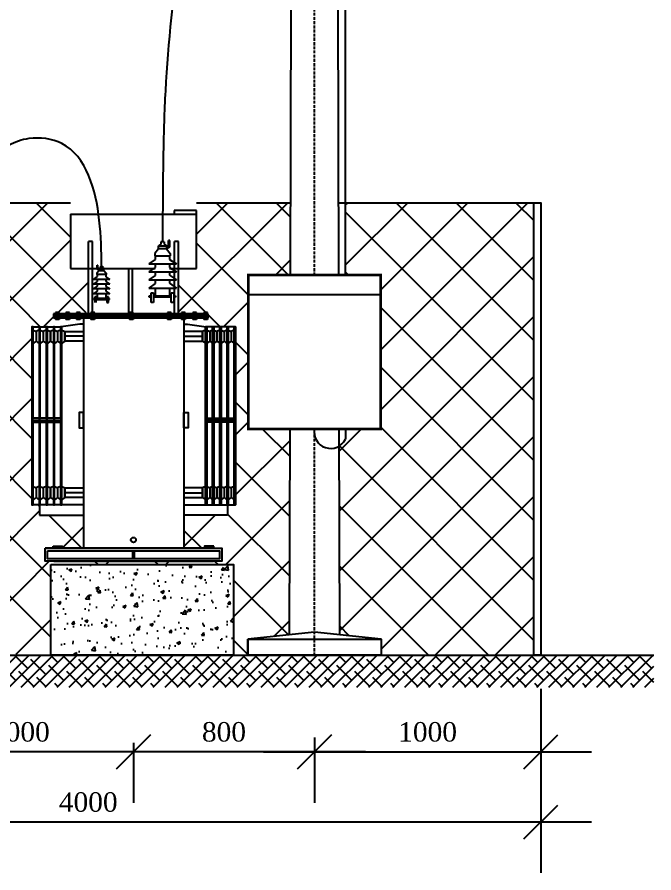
# Model space of a CAD drawing. Header units: inches. Extents: x -246336 to 136055, y -106871 to 69513.
# Drawn here: x -114502 to -111687, y 7234 to 11018 of the extents above; entities that cross this region are included whole.
import ezdxf

# ---------------------------------------------------------------- set-up
doc = ezdxf.new("R2010")
doc.units = ezdxf.units.IN
doc.header["$MEASUREMENT"] = 0
doc.linetypes.add('ACAD_ISO10W100', pattern=[18.5, 12, -3, 0.5, -3])
for name, color, linetype in [('KETCAU', 7, 'Continuous'), ('ve', 43, 'Continuous'), ('XA-TT1', 7, 'Continuous')]:
    doc.layers.add(name, color=color, linetype=linetype)
doc.styles.get("Standard").update_dxf_attribs({"font": 'VNTIME_0.TTF', "height": 86})
doc.linetypes.add('BATTING', pattern='A,0.0001,-0.1,[134,ltypeshp.shx,S=0.1,R=0,X=-0.1,Y=0],-0.2,[134,ltypeshp.shx,S=0.1,R=180,X=0.1,Y=0],-0.1', length=0.4001)
doc.dimstyles.new('TAM', dxfattribs={"dimscale": 75, "dimtxt": 2, "dimasz": 2, "dimexe": 3, "dimexo": 2, "dimgap": 1, "dimtad": 0, "dimtoh": 1, "dimdec": 0, "dimdsep": 46, "dimtxsty": 'Standard', "dimblk1": 'OBLIQUE', "dimblk2": 'OBLIQUE', "dimsah": 1, "dimcen": -1, "dimdle": 3, "dimclrd": 251, "dimclre": 251, "dimadec": 0, "dimazin": 0, "dimtfac": 1, "dimtdec": 0, "dimtmove": 0, "dimatfit": 3, "dimldrblk": 'OBLIQUE', "dimfxl": 1, "dimtvp": 1, "dimtolj": 1, "dimtzin": 0, "dimarcsym": 0})

# ---------------------------------------------------------------- blocks, each defined once
blk = doc.blocks.new('_OBLIQUE')
at = {"color": 0, "linetype": 'ByBlock'}
blk.add_line((-0.5, -0.5), (0.5, 0.5), dxfattribs=at)
blk = doc.blocks.new('*D103')
at = {"color": 251, "lineweight": -2}
for p, q in [((-116187.2, 8047.1), (-116187.2, 7234)), ((-112187.2, 8047.1), (-112187.2, 7234)), ((-111962.2, 7459), (-116412.2, 7459))]:
    blk.add_line(p, q, dxfattribs=at)
at = {"layer": 'Defpoints', "color": 0}
for p in [(-116187.2, 8197.1), (-112187.2, 8197.1), (-116187.2, 7459)]:
    blk.add_point(p, dxfattribs=at)
at = {"color": 251, "lineweight": -2, "xscale": 150, "yscale": 150, "zscale": 150, "rotation": 180}
blk.add_blockref('_OBLIQUE', (-116187.2, 7459), dxfattribs=at)
at = {"color": 251, "lineweight": -2, "xscale": 150, "yscale": 150, "zscale": 150}
blk.add_blockref('_OBLIQUE', (-112187.2, 7459), dxfattribs=at)
at = {"color": 0, "insert": (-114187.2, 7546.8), "char_height": 86, "attachment_point": 5}
blk.add_mtext('\\A1;4000', dxfattribs=at)
blk = doc.blocks.new('*D95')
at = {"color": 251, "lineweight": -2}
for p, q in [((-113187.2, 7833.1), (-113187.2, 7544.2)), ((-112187.2, 7833.1), (-112187.2, 7544.2)), ((-113412.2, 7769.2), (-111962.2, 7769.2))]:
    blk.add_line(p, q, dxfattribs=at)
at = {"layer": 'Defpoints', "color": 0}
for p in [(-113187.2, 7983.1), (-112187.2, 7983.1), (-112187.2, 7769.2)]:
    blk.add_point(p, dxfattribs=at)
at = {"color": 251, "lineweight": -2, "xscale": 150, "yscale": 150, "zscale": 150, "rotation": 180}
blk.add_blockref('_OBLIQUE', (-113187.2, 7769.2), dxfattribs=at)
at = {"color": 251, "lineweight": -2, "xscale": 150, "yscale": 150, "zscale": 150}
blk.add_blockref('_OBLIQUE', (-112187.2, 7769.2), dxfattribs=at)
at = {"color": 0, "insert": (-112687.2, 7857), "char_height": 86, "attachment_point": 5}
blk.add_mtext('\\A1;1000', dxfattribs=at)
blk = doc.blocks.new('*D96')
at = {"color": 251, "lineweight": -2}
for p, q in [((-113987.3, 7809.4), (-113987.3, 7544.2)), ((-113187.2, 7809.4), (-113187.2, 7544.2)), ((-112962.2, 7769.2), (-114212.3, 7769.2))]:
    blk.add_line(p, q, dxfattribs=at)
at = {"layer": 'Defpoints', "color": 0}
for p in [(-113987.3, 7959.4), (-113187.2, 7959.4), (-113987.3, 7769.2)]:
    blk.add_point(p, dxfattribs=at)
at = {"color": 251, "lineweight": -2, "xscale": 150, "yscale": 150, "zscale": 150, "rotation": 180}
blk.add_blockref('_OBLIQUE', (-113987.3, 7769.2), dxfattribs=at)
at = {"color": 251, "lineweight": -2, "xscale": 150, "yscale": 150, "zscale": 150}
blk.add_blockref('_OBLIQUE', (-113187.2, 7769.2), dxfattribs=at)
at = {"color": 0, "insert": (-113587.3, 7857), "char_height": 86, "attachment_point": 5}
blk.add_mtext('\\A1;800', dxfattribs=at)
blk = doc.blocks.new('3')
at = {"layer": 've', "color": 8}
for p, q in [((17367.77, 3045.55), (17366.42, 3043.85)), ((17366.42, 3043.85), (17366.42, 3042.97)), ((17366.51, 3048.65), (17367.09, 3048.65)), ((17366.51, 3046.28), (17366.51, 3048.65)), ((17367.77, 3045.69), (17366.51, 3046.28)), ((17367.09, 3046.8), (17367.09, 3048.65)), ((17367.77, 3046.49), (17367.09, 3046.8)), ((17368.61, 3047.25), (17367.77, 3046.61)), ((17370.68, 3046.61), (17367.77, 3046.61)), ((17367.77, 3046.61), (17367.77, 3045.55)), ((17367.77, 3045.55), (17370.68, 3045.55)), ((17368.61, 3048.06), (17369.84, 3048.06)), ((17368.61, 3048.06), (17368.61, 3047.25)), ((17369.84, 3048.06), (17369.84, 3047.25)), ((17369.84, 3047.25), (17370.68, 3046.61)), ((17370.68, 3045.55), (17370.68, 3046.61)), ((17370.68, 3045.55), (17372.03, 3043.85)), ((17372.03, 3043.85), (17372.03, 3042.97)), ((17366.63, 3041.7), (17364.16, 3040.02)), ((17374.29, 3040.02), (17364.16, 3040.02)), ((17366.63, 3038.76), (17364.16, 3037.14)), ((17372.03, 3042.97), (17366.42, 3042.97)), ((17366.63, 3042.97), (17366.63, 3041.7)), ((17366.63, 3040.02), (17366.63, 3038.76)), ((17371.97, 3042.97), (17371.97, 3041.6)), ((17371.97, 3041.6), (17374.29, 3040.02)), ((17371.97, 3040.02), (17371.97, 3038.66)), ((17371.97, 3038.66), (17374.29, 3037.14)), ((17374.29, 3037.14), (17364.16, 3037.14)), ((17366.63, 3035.87), (17364.16, 3034.19)), ((17374.29, 3034.19), (17364.16, 3034.19)), ((17366.63, 3037.14), (17366.63, 3035.87)), ((17366.63, 3034.19), (17366.63, 3032.91)), ((17371.97, 3037.14), (17371.97, 3035.77)), ((17371.97, 3035.77), (17374.29, 3034.19)), ((17371.97, 3034.19), (17371.97, 3032.81)), ((17366.63, 3032.91), (17364.16, 3031.16)), ((17374.29, 3031.16), (17364.16, 3031.16)), ((17365.16, 3028.38), (17364.5, 3028.38)), ((17364.5, 3028.38), (17364.5, 3027.8)), ((17366.03, 3029.4), (17365.16, 3029.4)), ((17365.16, 3029.4), (17365.16, 3025.83)), ((17366.03, 3025.83), (17366.03, 3029.4)), ((17372.59, 3028.38), (17366.03, 3028.38)), ((17366.63, 3031.16), (17366.63, 3028.38)), ((17371.97, 3032.81), (17374.29, 3031.16)), ((17371.97, 3031.16), (17371.97, 3028.38)), ((17373.47, 3029.4), (17372.59, 3029.4)), ((17372.59, 3029.4), (17372.59, 3025.83)), ((17373.47, 3025.83), (17373.47, 3029.4)), ((17374.12, 3028.38), (17373.47, 3028.38)), ((17374.12, 3027.8), (17374.12, 3028.38)), ((17364.5, 3027.8), (17365.16, 3027.8)), ((17366.03, 3027.8), (17372.59, 3027.8)), ((17372.59, 3025.83), (17373.47, 3025.83)), ((17373.47, 3027.8), (17374.12, 3027.8))]:
    blk.add_line(p, q, dxfattribs=at)
blk = doc.blocks.new('4')
at = {"layer": 've', "color": 8}
for p, q in [((17402.68, 3061.54), (17401.28, 3060.46)), ((17401.28, 3060.46), (17406.13, 3060.46)), ((17401.28, 3058.69), (17401.28, 3060.46)), ((17404.73, 3062.89), (17402.68, 3062.89)), ((17402.68, 3062.89), (17402.68, 3061.54)), ((17404.73, 3062.89), (17404.73, 3061.54)), ((17404.73, 3061.54), (17406.13, 3060.46)), ((17406.13, 3060.26), (17407.26, 3060.79)), ((17406.13, 3060.46), (17406.13, 3058.69)), ((17406.13, 3058.93), (17408.23, 3059.92)), ((17407.26, 3060.79), (17407.26, 3063.86)), ((17408.23, 3063.86), (17407.26, 3063.86)), ((17408.23, 3059.92), (17408.23, 3063.86)), ((17401.28, 3058.69), (17399.02, 3055.86)), ((17399.02, 3055.86), (17399.02, 3054.39)), ((17399.02, 3054.39), (17408.38, 3054.39)), ((17399.13, 3054.39), (17399.13, 3052.12)), ((17406.13, 3058.69), (17401.28, 3058.69)), ((17406.13, 3058.69), (17408.38, 3055.86)), ((17408.03, 3054.39), (17408.03, 3052.28)), ((17408.38, 3055.86), (17408.38, 3054.39)), ((17399.13, 3052.12), (17395.25, 3049.47)), ((17395.25, 3049.47), (17412.15, 3049.47)), ((17399.13, 3049.47), (17399.13, 3047.22)), ((17408.03, 3052.28), (17412.15, 3049.47)), ((17408.03, 3049.47), (17408.03, 3047.38)), ((17399.13, 3047.22), (17395.25, 3044.67)), ((17395.25, 3044.67), (17412.15, 3044.67)), ((17399.13, 3044.67), (17399.13, 3042.4)), ((17408.03, 3047.38), (17412.15, 3044.67)), ((17408.03, 3044.67), (17408.03, 3042.56)), ((17399.13, 3042.4), (17395.25, 3039.75)), ((17395.25, 3039.75), (17412.15, 3039.75)), ((17399.13, 3039.75), (17399.13, 3037.46)), ((17408.03, 3042.56), (17412.15, 3039.75)), ((17408.03, 3039.75), (17408.03, 3037.63)), ((17399.13, 3037.46), (17395.25, 3034.71)), ((17395.25, 3034.71), (17412.15, 3034.71)), ((17399.13, 3034.71), (17399.13, 3030.08)), ((17408.03, 3037.63), (17412.15, 3034.71)), ((17408.03, 3034.71), (17408.03, 3030.08)), ((17395.54, 3029.11), (17395.54, 3030.08)), ((17395.54, 3030.08), (17396.64, 3030.08)), ((17396.64, 3029.11), (17395.54, 3029.11)), ((17396.64, 3031.78), (17398.09, 3031.78)), ((17396.64, 3025.83), (17396.64, 3031.78)), ((17398.09, 3031.78), (17398.09, 3025.83)), ((17398.09, 3030.08), (17409.03, 3030.08)), ((17409.03, 3029.11), (17398.09, 3029.11)), ((17409.03, 3031.78), (17410.49, 3031.78)), ((17409.03, 3025.83), (17409.03, 3031.78)), ((17410.49, 3031.78), (17410.49, 3025.83)), ((17410.49, 3030.08), (17411.58, 3030.08)), ((17411.58, 3029.11), (17410.49, 3029.11)), ((17411.58, 3030.08), (17411.58, 3029.11)), ((17398.09, 3025.83), (17396.64, 3025.83)), ((17410.49, 3025.83), (17409.03, 3025.83))]:
    blk.add_line(p, q, dxfattribs=at)
blk = doc.blocks.new('son')
h = blk.add_hatch()
h.set_pattern_fill('ANSI31', color=8, scale=2.170502, style=0)
h.set_pattern_definition([(135, (10413.80874, -2097.90504), (0.191847049, 0.191847049), [])])
h.paths.add_polyline_path([(829.95, 90.37), (829.41, 90.37), (829.41, 50.04), (829.95, 50.04)])
h = blk.add_hatch()
h.set_pattern_fill('ANSI31', color=8, scale=2.170502, style=0)
h.set_pattern_definition([(135, (10416.98623, -2097.90504), (0.191847049, 0.191847049), [])])
h.paths.add_polyline_path([(833.13, 90.37), (832.58, 90.37), (832.58, 50.04), (833.13, 50.04)])
h = blk.add_hatch()
h.set_pattern_fill('ANSI31', color=8, scale=2.170502, style=0)
h.set_pattern_definition([(135, (10420.1637, -2097.90504), (0.191847049, 0.191847049), [])])
h.paths.add_polyline_path([(836.3, 90.37), (835.76, 90.37), (835.76, 50.04), (836.3, 50.04)])
h = blk.add_hatch()
h.set_pattern_fill('ANSI31', color=8, scale=2.170502, style=0)
h.set_pattern_definition([(135, (10423.3412, -2097.90504), (0.191847049, 0.191847049), [])])
h.paths.add_polyline_path([(839.48, 90.37), (838.94, 90.37), (838.94, 50.04), (839.48, 50.04)])
h = blk.add_hatch()
h.set_pattern_fill('ANSI31', color=8, scale=2.170502, style=0)
h.set_pattern_definition([(135, (10426.51867, -2097.90504), (0.191847049, 0.191847049), [])])
h.paths.add_polyline_path([(842.66, 90.37), (842.12, 90.37), (842.12, 50.04), (842.66, 50.04)])
h = blk.add_hatch()
h.set_pattern_fill('ANSI31', color=8, scale=2.170502, style=0)
h.set_pattern_definition([(45, (-8677.70456, -2097.90504), (-0.191847049, 0.191847049), [])])
h.paths.add_polyline_path([(906.16, 90.37), (906.7, 90.37), (906.7, 50.04), (906.16, 50.04)])
h = blk.add_hatch()
h.set_pattern_fill('ANSI31', color=8, scale=2.170502, style=0)
h.set_pattern_definition([(45, (-8674.52707, -2097.90504), (-0.191847049, 0.191847049), [])])
h.paths.add_polyline_path([(909.33, 90.37), (909.87, 90.37), (909.87, 50.04), (909.33, 50.04)])
h = blk.add_hatch()
h.set_pattern_fill('ANSI31', color=8, scale=2.170502, style=0)
h.set_pattern_definition([(45, (-8671.3496, -2097.90504), (-0.191847049, 0.191847049), [])])
h.paths.add_polyline_path([(912.51, 90.37), (913.05, 90.37), (913.05, 50.04), (912.51, 50.04)])
h = blk.add_hatch()
h.set_pattern_fill('ANSI31', color=8, scale=2.170502, style=0)
h.set_pattern_definition([(45, (-8668.1721, -2097.90504), (-0.191847049, 0.191847049), [])])
h.paths.add_polyline_path([(915.69, 90.37), (916.23, 90.37), (916.23, 50.04), (915.69, 50.04)])
h = blk.add_hatch()
h.set_pattern_fill('ANSI31', color=8, scale=2.170502, style=0)
h.set_pattern_definition([(45, (-8664.99463, -2097.90504), (-0.191847049, 0.191847049), [])])
h.paths.add_polyline_path([(918.87, 90.37), (919.41, 90.37), (919.41, 50.04), (918.87, 50.04)])
h = blk.add_hatch()
h.set_pattern_fill('ANSI31', color=8, scale=2.170502, style=0)
h.set_pattern_definition([(135, (10413.80874, -2093.00504), (0.191847049, 0.191847049), [])])
h.paths.add_polyline_path([(829.95, 53.1), (829.41, 53.1), (829.41, 11.63), (829.95, 11.63)])
h = blk.add_hatch()
h.set_pattern_fill('ANSI31', color=8, scale=2.170502, style=0)
h.set_pattern_definition([(135, (10416.98623, -2093.00504), (0.191847049, 0.191847049), [])])
h.paths.add_polyline_path([(833.13, 53.1), (832.58, 53.1), (832.58, 11.63), (833.13, 11.63)])
h = blk.add_hatch()
h.set_pattern_fill('ANSI31', color=8, scale=2.170502, style=0)
h.set_pattern_definition([(135, (10420.1637, -2093.00504), (0.191847049, 0.191847049), [])])
h.paths.add_polyline_path([(836.3, 53.1), (835.76, 53.1), (835.76, 11.63), (836.3, 11.63)])
h = blk.add_hatch()
h.set_pattern_fill('ANSI31', color=8, scale=2.170502, style=0)
h.set_pattern_definition([(135, (10423.3412, -2093.00504), (0.191847049, 0.191847049), [])])
h.paths.add_polyline_path([(839.48, 53.1), (838.94, 53.1), (838.94, 11.63), (839.48, 11.63)])
h = blk.add_hatch()
h.set_pattern_fill('ANSI31', color=8, scale=2.170502, style=0)
h.set_pattern_definition([(135, (10426.51867, -2093.00504), (0.191847049, 0.191847049), [])])
h.paths.add_polyline_path([(842.66, 53.1), (842.12, 53.1), (842.12, 11.63), (842.66, 11.63)])
h = blk.add_hatch()
h.set_pattern_fill('ANSI31', color=8, scale=2.170502, style=0)
h.set_pattern_definition([(45, (-8677.70456, -2093.00504), (-0.191847049, 0.191847049), [])])
h.paths.add_polyline_path([(906.16, 53.1), (906.7, 53.1), (906.7, 11.63), (906.16, 11.63)])
h = blk.add_hatch()
h.set_pattern_fill('ANSI31', color=8, scale=2.170502, style=0)
h.set_pattern_definition([(45, (-8674.52707, -2093.00504), (-0.191847049, 0.191847049), [])])
h.paths.add_polyline_path([(909.33, 53.1), (909.87, 53.1), (909.87, 11.63), (909.33, 11.63)])
h = blk.add_hatch()
h.set_pattern_fill('ANSI31', color=8, scale=2.170502, style=0)
h.set_pattern_definition([(45, (-8671.3496, -2093.00504), (-0.191847049, 0.191847049), [])])
h.paths.add_polyline_path([(912.51, 53.1), (913.05, 53.1), (913.05, 11.63), (912.51, 11.63)])
h = blk.add_hatch()
h.set_pattern_fill('ANSI31', color=8, scale=2.170502, style=0)
h.set_pattern_definition([(45, (-8668.1721, -2093.00504), (-0.191847049, 0.191847049), [])])
h.paths.add_polyline_path([(915.69, 53.1), (916.23, 53.1), (916.23, 11.63), (915.69, 11.63)])
h = blk.add_hatch()
h.set_pattern_fill('ANSI31', color=8, scale=2.170502, style=0)
h.set_pattern_definition([(45, (-8664.99463, -2093.00504), (-0.191847049, 0.191847049), [])])
h.paths.add_polyline_path([(918.87, 53.1), (919.41, 53.1), (919.41, 11.63), (918.87, 11.63)])
at = {"color": 8}
for p, q in [((852.22, 94.42), (852.22, -7.52)), ((896.59, 94.42), (896.59, -7.52)), ((829.41, 49.12), (842.66, 49.12)), ((919.41, 49.12), (906.16, 49.12)), ((832.86, 11.63), (832.86, 7.09)), ((915.96, 11.63), (915.96, 7.09)), ((838.84, -7.52), (835.23, -7.52))]:
    blk.add_line(p, q, dxfattribs=at)
for points in [[(829.95, 50.04), (829.95, 90.37), (829.41, 90.37), (829.41, 50.04)], [(833.13, 50.04), (833.13, 90.37), (832.58, 90.37), (832.58, 50.04)], [(836.3, 50.04), (836.3, 90.37), (835.76, 90.37), (835.76, 50.04)], [(839.48, 50.04), (839.48, 90.37), (838.94, 90.37), (838.94, 50.04)], [(842.12, 48.2), (842.12, 11.63), (842.66, 11.63), (842.66, 90.37), (842.12, 90.37), (842.12, 50.04)], [(906.7, 48.2), (906.7, 11.63), (906.16, 11.63), (906.16, 90.37), (906.7, 90.37), (906.7, 50.04)], [(909.33, 50.04), (909.33, 90.37), (909.87, 90.37), (909.87, 50.04)], [(912.51, 50.04), (912.51, 90.37), (913.05, 90.37), (913.05, 50.04)], [(915.69, 50.04), (915.69, 90.37), (916.23, 90.37), (916.23, 50.04)], [(918.87, 50.04), (918.87, 90.37), (919.41, 90.37), (919.41, 50.04)], [(829.41, 48.2), (829.41, 11.63), (829.95, 11.63), (829.95, 48.2)], [(832.58, 48.2), (832.58, 11.63), (833.13, 11.63), (833.13, 48.2)], [(835.76, 48.2), (835.76, 11.63), (836.3, 11.63), (836.3, 48.2)], [(838.94, 48.2), (838.94, 11.63), (839.48, 11.63), (839.48, 48.2)], [(909.87, 48.2), (909.87, 11.63), (909.33, 11.63), (909.33, 48.2)], [(913.05, 48.2), (913.05, 11.63), (912.51, 11.63), (912.51, 48.2)], [(916.23, 48.2), (916.23, 11.63), (915.69, 11.63), (915.69, 48.2)], [(919.41, 48.2), (919.41, 11.63), (918.87, 11.63), (918.87, 48.2)]]:
    blk.add_lwpolyline(points, dxfattribs=at)
for points in [[(842.66, 50.04), (829.41, 50.04), (829.41, 48.2), (842.66, 48.2)], [(852.22, 52.49), (850.3, 52.49), (850.3, 45.74), (852.22, 45.74)], [(896.59, 52.49), (898.51, 52.49), (898.51, 45.74), (896.59, 45.74)], [(906.16, 50.04), (919.41, 50.04), (919.41, 48.2), (906.16, 48.2)], [(835.23, -7.52), (913.43, -7.52), (913.43, -13.22), (835.23, -13.22)], [(838.84, -6.56), (842.88, -6.56), (842.88, -7.52), (838.84, -7.52)], [(909.81, -6.56), (905.77, -6.56), (905.77, -7.52), (909.81, -7.52)], [(836.31, -8.61), (912.34, -8.61), (912.34, -12.13), (836.31, -12.13)], [(873.98, -8.61), (874.71, -8.61), (874.71, -12.13), (873.98, -12.13)]]:
    blk.add_lwpolyline(points, close=True, dxfattribs=at)
at = {"layer": 've', "color": 8}
for p, q in [((846.5, 140.22), (902.16, 140.22)), ((846.5, 140.22), (846.5, 116.13)), ((902.16, 141.77), (892.34, 141.77)), ((892.34, 141.77), (892.34, 140.22)), ((902.16, 140.22), (902.16, 141.77)), ((902.16, 116.13), (902.16, 140.22)), ((856.17, 128.17), (854.39, 128.17)), ((854.39, 95.3), (854.39, 128.17)), ((856.17, 95.3), (856.17, 128.17)), ((894.27, 128.17), (892.49, 128.17)), ((892.49, 95.3), (892.49, 128.17)), ((894.27, 95.3), (894.27, 128.17)), ((846.5, 116.13), (883.88, 116.13)), ((872.13, 116.13), (872.13, 96.19)), ((873.89, 96.19), (873.89, 116.13)), ((890.31, 116.13), (902.16, 116.13)), ((907.41, 96.19), (839.01, 96.19)), ((839.01, 96.19), (839.01, 95.3)), ((839.01, 95.3), (907.41, 95.3)), ((907.41, 95.3), (839.01, 95.3)), ((839.01, 95.3), (839.01, 94.42)), ((839.93, 96.78), (839.93, 96.19)), ((841.56, 96.78), (839.93, 96.78)), ((841.56, 96.19), (841.56, 96.78)), ((844.42, 96.78), (844.42, 96.19)), ((846.05, 96.78), (844.42, 96.78)), ((846.05, 96.19), (846.05, 96.78)), ((849.18, 96.78), (849.18, 96.19)), ((850.81, 96.78), (849.18, 96.78)), ((850.81, 96.19), (850.81, 96.78)), ((855.43, 96.78), (855.43, 96.19)), ((857.06, 96.78), (855.43, 96.78)), ((856.19, 96.78), (857.25, 96.78)), ((857.06, 96.19), (857.06, 96.78)), ((872.58, 96.78), (872.58, 96.19)), ((874.21, 96.78), (872.58, 96.78)), ((874.21, 96.19), (874.21, 96.78)), ((889.3, 96.78), (889.3, 96.19)), ((890.93, 96.78), (889.3, 96.78)), ((890.93, 96.19), (890.93, 96.78)), ((897.16, 96.78), (895.53, 96.78)), ((895.53, 96.78), (895.53, 96.19)), ((897.16, 96.19), (897.16, 96.78)), ((900.54, 96.78), (900.54, 96.19)), ((902.17, 96.78), (900.54, 96.78)), ((902.17, 96.19), (902.17, 96.78)), ((907.1, 96.78), (905.47, 96.78)), ((905.47, 96.78), (905.47, 96.19)), ((907.1, 96.19), (907.1, 96.78)), ((907.41, 95.3), (907.41, 96.19)), ((907.41, 94.42), (907.41, 95.3)), ((839.01, 94.42), (907.41, 94.42)), ((839.93, 94.42), (839.93, 93.6)), ((841.56, 93.6), (839.93, 93.6)), ((841.56, 94.42), (841.56, 93.6)), ((850.55, 91.58), (842.39, 90.37)), ((844.42, 94.42), (844.42, 93.6)), ((846.05, 93.6), (844.42, 93.6)), ((846.05, 94.42), (846.05, 93.6)), ((849.18, 94.42), (849.18, 93.6)), ((850.81, 93.6), (849.18, 93.6)), ((852.22, 91.58), (850.55, 91.58)), ((852.22, 91.58), (850.55, 91.58)), ((850.81, 94.42), (850.81, 93.6)), ((855.43, 94.42), (855.43, 93.6)), ((857.06, 93.6), (855.43, 93.6)), ((857.06, 94.42), (857.06, 93.6)), ((872.58, 94.42), (872.58, 93.6)), ((874.21, 93.6), (872.58, 93.6)), ((874.21, 94.42), (874.21, 93.6)), ((889.3, 94.42), (889.3, 93.6)), ((890.93, 93.6), (889.3, 93.6)), ((890.93, 94.42), (890.93, 93.6)), ((895.53, 94.42), (895.53, 93.6)), ((897.16, 93.6), (895.53, 93.6)), ((896.59, 91.58), (898.26, 91.58)), ((896.59, 91.58), (898.26, 91.58)), ((897.16, 94.42), (897.16, 93.6)), ((898.26, 91.58), (906.43, 90.37)), ((900.54, 94.42), (900.54, 93.6)), ((902.17, 93.6), (900.54, 93.6)), ((902.17, 94.42), (902.17, 93.6)), ((905.47, 94.42), (905.47, 93.6)), ((907.1, 93.6), (905.47, 93.6)), ((907.1, 94.42), (907.1, 93.6)), ((829.41, 90.37), (836.3, 90.37)), ((829.68, 89.12), (831.27, 88.28)), ((832.86, 89.12), (831.27, 88.28)), ((831.27, 88.28), (831.27, 84.11)), ((831.27, 88.28), (831.27, 84.11)), ((832.86, 89.12), (834.44, 88.28)), ((836.03, 89.12), (834.44, 88.28)), ((834.44, 88.28), (834.44, 84.11)), ((834.44, 88.28), (834.44, 84.11)), ((835.76, 90.37), (842.66, 90.37)), ((836.03, 89.12), (837.62, 88.28)), ((836.03, 89.12), (837.62, 88.28)), ((839.21, 89.12), (837.62, 88.28)), ((837.62, 88.28), (837.62, 84.11)), ((837.62, 88.28), (837.62, 84.11)), ((837.62, 84), (837.62, 88.28)), ((837.62, 88.28), (837.62, 84.11)), ((839.21, 89.12), (840.8, 88.28)), ((842.39, 89.12), (840.8, 88.28)), ((840.8, 88.28), (840.8, 84.11)), ((840.8, 88.28), (840.8, 84.11)), ((842.39, 89.12), (843.98, 88.28)), ((843.98, 84), (843.98, 88.28)), ((843.98, 88.28), (843.98, 84.11)), ((843.98, 88.28), (852.22, 88.28)), ((852.22, 88.28), (852.22, 84)), ((852.22, 88.28), (852.22, 84)), ((896.59, 88.28), (896.59, 84)), ((896.59, 88.28), (896.59, 84)), ((904.84, 88.28), (896.59, 88.28)), ((906.43, 89.12), (904.84, 88.28)), ((904.84, 84), (904.84, 88.28)), ((904.84, 88.28), (904.84, 84.11)), ((913.05, 90.37), (906.16, 90.37)), ((906.43, 89.12), (908.02, 88.28)), ((909.6, 89.12), (908.02, 88.28)), ((908.02, 88.28), (908.02, 84.11)), ((908.02, 88.28), (908.02, 84.11)), ((909.6, 89.12), (911.19, 88.28)), ((912.78, 89.12), (911.19, 88.28)), ((912.78, 89.12), (911.19, 88.28)), ((911.19, 88.28), (911.19, 84.11)), ((911.19, 88.28), (911.19, 84.11)), ((911.19, 84), (911.19, 88.28)), ((911.19, 88.28), (911.19, 84.11)), ((919.41, 90.37), (912.51, 90.37)), ((912.78, 89.12), (914.37, 88.28)), ((915.96, 89.12), (914.37, 88.28)), ((914.37, 88.28), (914.37, 84.11)), ((914.37, 88.28), (914.37, 84.11)), ((915.96, 89.12), (917.55, 88.28)), ((919.14, 89.12), (917.55, 88.28)), ((917.55, 88.28), (917.55, 84.11)), ((917.55, 88.28), (917.55, 84.11)), ((831.27, 84.11), (829.68, 82.86)), ((831.27, 84.11), (832.86, 82.86)), ((834.44, 84.11), (832.86, 82.86)), ((834.44, 84.11), (836.03, 82.86)), ((837.62, 84.11), (836.03, 82.86)), ((837.62, 84.11), (836.03, 82.86)), ((837.62, 84.11), (839.21, 82.86)), ((840.8, 84.11), (839.21, 82.86)), ((840.8, 84.11), (842.39, 82.86)), ((843.98, 84.11), (842.39, 82.86)), ((852.22, 86.2), (843.98, 86.2)), ((852.22, 84), (843.98, 84)), ((896.59, 86.2), (904.84, 86.2)), ((896.59, 84), (904.84, 84)), ((904.84, 84.11), (906.43, 82.86)), ((908.02, 84.11), (906.43, 82.86)), ((908.02, 84.11), (909.6, 82.86)), ((911.19, 84.11), (909.6, 82.86)), ((911.19, 84.11), (912.78, 82.86)), ((911.19, 84.11), (912.78, 82.86)), ((914.37, 84.11), (912.78, 82.86)), ((914.37, 84.11), (915.96, 82.86)), ((917.55, 84.11), (915.96, 82.86)), ((917.55, 84.11), (919.14, 82.86)), ((829.68, 19.97), (831.27, 19.14)), ((832.86, 19.97), (831.27, 19.14)), ((831.27, 19.14), (831.27, 14.96)), ((831.27, 19.14), (831.27, 14.96)), ((832.86, 19.97), (834.44, 19.14)), ((836.03, 19.97), (834.44, 19.14)), ((834.44, 19.14), (834.44, 14.96)), ((834.44, 19.14), (834.44, 14.96)), ((836.03, 19.97), (837.62, 19.14)), ((836.03, 19.97), (837.62, 19.14)), ((839.21, 19.97), (837.62, 19.14)), ((837.62, 19.14), (837.62, 14.96)), ((837.62, 19.14), (837.62, 14.96)), ((837.62, 19.14), (837.62, 14.96)), ((837.62, 14.85), (837.62, 19.14)), ((839.21, 19.97), (840.8, 19.14)), ((842.39, 19.97), (840.8, 19.14)), ((840.8, 19.14), (840.8, 14.96)), ((840.8, 19.14), (840.8, 14.96)), ((842.39, 19.97), (843.98, 19.14)), ((843.98, 19.14), (843.98, 14.96)), ((843.98, 14.85), (843.98, 19.14)), ((843.98, 19.14), (852.22, 19.14)), ((852.22, 19.14), (852.22, 14.85)), ((896.59, 19.14), (896.59, 14.85)), ((904.84, 19.14), (896.59, 19.14)), ((906.43, 19.97), (904.84, 19.14)), ((904.84, 19.14), (904.84, 14.96)), ((904.84, 14.85), (904.84, 19.14)), ((906.43, 19.97), (908.02, 19.14)), ((909.6, 19.97), (908.02, 19.14)), ((908.02, 19.14), (908.02, 14.96)), ((908.02, 19.14), (908.02, 14.96)), ((909.6, 19.97), (911.19, 19.14)), ((912.78, 19.97), (911.19, 19.14)), ((912.78, 19.97), (911.19, 19.14)), ((911.19, 19.14), (911.19, 14.96)), ((911.19, 19.14), (911.19, 14.96)), ((911.19, 19.14), (911.19, 14.96)), ((911.19, 14.85), (911.19, 19.14)), ((912.78, 19.97), (914.37, 19.14)), ((915.96, 19.97), (914.37, 19.14)), ((914.37, 19.14), (914.37, 14.96)), ((914.37, 19.14), (914.37, 14.96)), ((915.96, 19.97), (917.55, 19.14)), ((919.14, 19.97), (917.55, 19.14)), ((917.55, 19.14), (917.55, 14.96)), ((917.55, 19.14), (917.55, 14.96)), ((852.22, 17.05), (843.98, 17.05)), ((896.59, 17.05), (904.84, 17.05)), ((852.22, 11.63), (829.41, 11.63)), ((831.27, 14.96), (829.68, 13.71)), ((831.27, 14.96), (832.86, 13.71)), ((834.44, 14.96), (832.86, 13.71)), ((834.44, 14.96), (836.03, 13.71)), ((837.62, 14.96), (836.03, 13.71)), ((837.62, 14.96), (836.03, 13.71)), ((837.62, 14.96), (839.21, 13.71)), ((840.8, 14.96), (839.21, 13.71)), ((840.8, 14.96), (842.39, 13.71)), ((843.98, 14.96), (842.39, 13.71)), ((852.22, 14.85), (843.98, 14.85)), ((896.59, 14.85), (904.84, 14.85)), ((896.59, 11.63), (919.41, 11.63)), ((904.84, 14.96), (906.43, 13.71)), ((908.02, 14.96), (906.43, 13.71)), ((908.02, 14.96), (909.6, 13.71)), ((911.19, 14.96), (909.6, 13.71)), ((911.19, 14.96), (912.78, 13.71)), ((911.19, 14.96), (912.78, 13.71)), ((914.37, 14.96), (912.78, 13.71)), ((914.37, 14.96), (915.96, 13.71)), ((917.55, 14.96), (915.96, 13.71)), ((917.55, 14.96), (919.14, 13.71)), ((832.86, 7.09), (852.22, 7.09)), ((915.96, 7.09), (896.59, 7.09)), ((909.76, -7.52), (839.06, -7.52)), ((839.06, -13.22), (909.76, -13.22))]:
    blk.add_line(p, q, dxfattribs=at)
blk.add_circle((874.33, -3.82), 1.11, dxfattribs=at)
at = {"layer": 've', "color": 8, "xscale": 0.7235005295080149, "yscale": 0.7235005295080149, "zscale": 0.7235005295080149}
for name, p in [('4', (-11704.4, -2088.11)), ('3', (-11706.45, -2088.11))]:
    blk.add_blockref(name, p, dxfattribs=at)
blk = doc.blocks.new('*D97')
at = {"color": 251, "lineweight": -2}
for p, q in [((-114987.1, 7809.4), (-114987.1, 7544.2)), ((-113987.3, 7809.4), (-113987.3, 7544.2)), ((-113762.3, 7769.2), (-115212.1, 7769.2))]:
    blk.add_line(p, q, dxfattribs=at)
at = {"layer": 'Defpoints', "color": 0}
for p in [(-114987.1, 7959.4), (-113987.3, 7959.4), (-114987.1, 7769.2)]:
    blk.add_point(p, dxfattribs=at)
at = {"color": 251, "lineweight": -2, "xscale": 150, "yscale": 150, "zscale": 150, "rotation": 180}
blk.add_blockref('_OBLIQUE', (-114987.1, 7769.2), dxfattribs=at)
at = {"color": 251, "lineweight": -2, "xscale": 150, "yscale": 150, "zscale": 150}
blk.add_blockref('_OBLIQUE', (-113987.3, 7769.2), dxfattribs=at)
at = {"color": 0, "insert": (-114487.2, 7857), "char_height": 86, "attachment_point": 5}
blk.add_mtext('\\A1;1000', dxfattribs=at)

msp = doc.modelspace()

# ---------------------------------------------------------------- hatches: boundary and pattern name
h = msp.add_hatch()
h.set_pattern_fill('ANSI37', color=8, scale=1500, style=0)
h.set_pattern_definition([(45, (-586783.53, 408051.08), (-132.58252, 132.58252), []), (135, (-586783.53, 408051.08), (-132.58252, -132.58252), [])])
edge = h.paths.add_edge_path()
edge.add_line((-115232.672, 9110.888), (-115232.672, 9392.686))
edge.add_line((-115232.672, 9392.686), (-115259.651, 9392.686))
edge.add_arc((-115259.651, 9412.374), 19.687, 90, 270, ccw=False)
edge.add_line((-115259.651, 9432.061), (-115232.672, 9432.061))
edge.add_line((-115232.672, 9432.061), (-115232.672, 9557.425))
edge.add_line((-115232.672, 9557.425), (-115236.363, 9557.425))
edge.add_line((-115236.363, 9557.425), (-115236.363, 9564.808))
edge.add_line((-115236.363, 9564.808), (-115243.746, 9572.191))
edge.add_line((-115243.746, 9572.191), (-115259.08, 9572.191))
edge.add_line((-115259.08, 9572.191), (-115266.171, 9555.803))
edge.add_arc((-115252.62, 9549.939), 14.766, 156.600715, 180)
edge.add_line((-115267.385, 9549.939), (-115267.385, 9463.357))
edge.add_arc((-115265.909, 9463.357), 1.477, 180, 243.45038)
edge.add_line((-115266.569, 9462.036), (-115257.091, 9457.3))
edge.add_line((-115257.091, 9457.3), (-115257.091, 9455.096))
edge.add_line((-115257.091, 9455.096), (-115262.973, 9455.096))
edge.add_line((-115262.973, 9455.096), (-115265.894, 9455.096))
edge.add_arc((-115265.894, 9462.479), 7.383, 180, 270, ccw=False)
edge.add_line((-115273.277, 9462.479), (-115273.277, 9586.956))
edge.add_line((-115273.277, 9586.956), (-115273.277, 9601.722))
edge.add_line((-115273.277, 9601.722), (-115243.746, 9601.722))
edge.add_line((-115243.746, 9601.722), (-115236.363, 9609.105))
edge.add_line((-115236.363, 9609.105), (-115236.363, 9616.487))
edge.add_line((-115236.363, 9616.487), (-115232.672, 9978.153))
edge.add_line((-115232.672, 9978.153), (-115232.672, 10040.404))
edge.add_arc((-115228.734, 10040.404), 3.937, 90, 180, ccw=False)
edge.add_line((-115228.734, 10044.342), (-115217.906, 10044.342))
edge.add_line((-115217.906, 10044.342), (-115217.906, 10040.404))
edge.add_line((-115217.906, 10040.404), (-115217.906, 10033.539))
edge.add_line((-115217.906, 10033.539), (-115208.891, 10033.188))
edge.add_line((-115208.891, 10033.188), (-115208.891, 10056.687))
edge.add_line((-115208.891, 10056.687), (-115264.016, 10056.687))
edge.add_line((-115264.016, 10056.687), (-115267.954, 10056.687))
edge.add_line((-115267.954, 10056.687), (-115267.954, 10105.569))
edge.add_line((-115267.954, 10105.569), (-115159.838, 10155.124))
edge.add_line((-115159.838, 10155.124), (-115012.017, 10155.124))
edge.add_line((-115012.017, 10155.124), (-114769.088, 10106.538))
edge.add_arc((-114769.861, 10102.677), 3.937, 0, 78.690068, ccw=False)
edge.add_line((-114765.923, 10102.677), (-114765.923, 10056.687))
edge.add_line((-114765.923, 10056.687), (-114769.861, 10056.687))
edge.add_line((-114769.861, 10056.687), (-114815.142, 10056.687))
edge.add_line((-114815.142, 10056.687), (-114815.142, 9970.253))
edge.add_line((-114815.142, 9970.253), (-114811.204, 9970.253))
edge.add_line((-114811.204, 9970.253), (-114811.204, 9950.566))
edge.add_line((-114811.204, 9950.566), (-114765.923, 9950.566))
edge.add_arc((-114765.923, 9946.628), 3.937, 0.207239, 90, ccw=False)
edge.add_line((-114761.986, 9946.643), (-114756.177, 9951.465))
edge.add_ellipse((-114754.071, 9951.164), major_axis=(2.129, 0.008), ratio=0.97087379, start_angle=17.229777, end_angle=171.414544, ccw=False)
edge.add_line((-114752.899, 9954.441), (-114747.497, 9937.752))
edge.add_ellipse((-114735.345, 9942.25), major_axis=(13.004, 0.047), ratio=0.97087379, start_angle=200.656188, end_angle=321.207329)
edge.add_line((-114725.181, 9934.377), (-114725.254, 9954.615))
edge.add_ellipse((-114723.137, 9951.276), major_axis=(2.129, 0.008), ratio=0.97087379, start_angle=17.229776, end_angle=171.414544, ccw=False)
edge.add_line((-114721.105, 9951.896), (-114716.563, 9937.864))
edge.add_ellipse((-114704.411, 9942.362), major_axis=(13.004, 0.047), ratio=0.97087379, start_angle=200.656188, end_angle=321.207329)
edge.add_ellipse((-114689.81, 9931.271), major_axis=(5.539, 0.02), ratio=0.97087379, start_angle=117.763129, end_angle=143.035965, ccw=False)
edge.add_spline(control_points=[(-114692.407, 9936.02), (-114692.618, 9954.862), (-114694.001, 10041.499), (-114697.632, 10131.504), (-114690.866, 10197.08)], knot_values=[113.47431421, 113.47431421, 113.47431421, 113.47431421, 118.84180603, 137.96263203, 137.96263203, 137.96263203, 137.96263203], degree=3, periodic=0)
edge.add_line((-114690.866, 10197.08), (-116157.181, 10197.08))
edge.add_line((-116157.181, 10197.08), (-116157.181, 8197.08))
edge.add_line((-116157.181, 8197.08), (-115254.15, 8197.08))
edge.add_line((-115254.15, 8197.08), (-115254.15, 8201.605))
edge.add_line((-115254.15, 8201.605), (-115208.891, 8201.605))
edge.add_line((-115208.891, 8201.605), (-115208.891, 9011.734))
edge.add_line((-115208.891, 9011.734), (-115208.891, 9027.992))
edge.add_line((-115208.891, 9027.992), (-115217.906, 9027.64))
edge.add_line((-115217.906, 9027.64), (-115217.906, 9020.593))
edge.add_line((-115217.906, 9020.593), (-115217.906, 9016.656))
edge.add_line((-115217.906, 9016.656), (-115228.734, 9016.656))
edge.add_arc((-115228.734, 9020.593), 3.937, 180, 270, ccw=False)
edge.add_line((-115232.672, 9020.593), (-115232.672, 9110.888))
edge = h.paths.add_edge_path()
edge.add_line((-114436.536, 9226.463), (-114436.536, 9244.871))
edge.add_line((-114436.536, 9244.871), (-114436.536, 9648.206))
edge.add_line((-114436.536, 9648.206), (-114367.575, 9648.206))
edge.add_line((-114367.575, 9648.206), (-114306.731, 9648.206))
edge.add_line((-114306.731, 9648.206), (-114225.115, 9660.239))
edge.add_line((-114225.115, 9660.239), (-114208.392, 9660.239))
edge.add_line((-114208.392, 9660.239), (-114208.392, 9688.667))
edge.add_line((-114208.392, 9688.667), (-114222.543, 9688.667))
edge.add_line((-114222.543, 9688.667), (-114222.543, 9680.468))
edge.add_line((-114222.543, 9680.468), (-114238.852, 9680.468))
edge.add_line((-114238.852, 9680.468), (-114238.852, 9688.667))
edge.add_line((-114238.852, 9688.667), (-114270.084, 9688.667))
edge.add_line((-114270.084, 9688.667), (-114270.084, 9680.468))
edge.add_line((-114270.084, 9680.468), (-114286.394, 9680.468))
edge.add_line((-114286.394, 9680.468), (-114286.394, 9688.667))
edge.add_line((-114286.394, 9688.667), (-114315.033, 9688.667))
edge.add_line((-114315.033, 9688.667), (-114315.033, 9680.468))
edge.add_line((-114315.033, 9680.468), (-114331.343, 9680.468))
edge.add_line((-114331.343, 9680.468), (-114331.343, 9688.667))
edge.add_line((-114331.343, 9688.667), (-114340.511, 9688.667))
edge.add_line((-114340.511, 9688.667), (-114340.511, 9697.51))
edge.add_line((-114340.511, 9697.51), (-114340.511, 9706.353))
edge.add_line((-114340.511, 9706.353), (-114331.343, 9706.353))
edge.add_line((-114331.343, 9706.353), (-114331.343, 9712.326))
edge.add_line((-114331.343, 9712.326), (-114315.033, 9712.326))
edge.add_line((-114315.033, 9712.326), (-114286.394, 9712.066))
edge.add_line((-114286.394, 9712.066), (-114286.394, 9712.326))
edge.add_line((-114286.394, 9712.326), (-114270.084, 9712.326))
edge.add_line((-114270.084, 9712.326), (-114238.852, 9712.022))
edge.add_line((-114238.852, 9712.022), (-114238.852, 9712.326))
edge.add_line((-114238.852, 9712.326), (-114222.543, 9712.326))
edge.add_line((-114222.543, 9712.326), (-114186.755, 9711.949))
edge.add_line((-114186.755, 9711.949), (-114186.755, 9905.746))
edge.add_line((-114186.755, 9905.746), (-114265.65, 9905.746))
edge.add_line((-114265.65, 9905.746), (-114265.65, 10146.726))
edge.add_line((-114265.65, 10146.726), (-114265.65, 10197.08))
edge.add_line((-114265.65, 10197.08), (-114690.866, 10197.08))
edge.add_spline(control_points=[(-114690.866, 10197.08), (-114697.632, 10131.504), (-114694.001, 10041.499), (-114692.618, 9954.862), (-114692.407, 9936.02)], knot_values=[113.47431421, 113.47431421, 113.47431421, 113.47431421, 132.59514021, 137.96263203, 137.96263203, 137.96263203, 137.96263203], degree=3, periodic=0)
edge.add_ellipse((-114689.81, 9931.271), major_axis=(5.539, 0.02), ratio=0.97087379, start_angle=10.668908, end_angle=117.763129, ccw=False)
edge.add_line((-114684.37, 9932.286), (-114684.284, 9908.589))
edge.add_line((-114684.284, 9908.589), (-114684.185, 9881.109))
edge.add_ellipse((-114689.646, 9885.867), major_axis=(5.539, 0.02), ratio=0.97087379, start_angle=244.186531, end_angle=349.331092, ccw=False)
edge.add_spline(control_points=[(-114692.04, 9881.018), (-114691.577, 9685.894), (-114700.459, 9487.528), (-114697.828, 9276.683), (-114696.826, 9245.294), (-114696.43, 9234.03)], knot_values=[143.22440031, 143.22440031, 143.22440031, 143.22440031, 199.63020343, 205.23025005, 208.2118124, 208.2118124, 208.2118124, 208.2118124], degree=3, periodic=0)
edge.add_ellipse((-114689.81, 9232.905), major_axis=(5.539, 0.02), ratio=0.97087379, start_angle=10.668908, end_angle=143.035965, ccw=False)
edge.add_line((-114684.37, 9233.92), (-114684.284, 9210.223))
edge.add_line((-114684.284, 9210.223), (-114684.199, 9186.526))
edge.add_ellipse((-114689.646, 9187.502), major_axis=(5.539, 0.02), ratio=0.97087379, start_angle=216.964035, end_angle=349.331092, ccw=False)
edge.add_spline(control_points=[(-114694.569, 9184.827), (-114687.648, 9006.182), (-114679.723, 8771.026), (-114769.883, 8702.482)], knot_values=[212.38435777, 212.38435777, 212.38435777, 212.38435777, 256.29558908, 256.29558908, 256.29558908, 256.29558908], degree=3, periodic=0)
edge.add_line((-114769.883, 8702.482), (-114769.883, 8201.605))
edge.add_line((-114769.883, 8201.605), (-114724.625, 8201.605))
edge.add_line((-114724.625, 8201.605), (-114352.749, 8201.051))
edge.add_line((-114352.749, 8201.051), (-114352.749, 8597.013))
edge.add_line((-114352.749, 8597.013), (-113544.7, 8597.032))
edge.add_line((-113544.7, 8597.032), (-113544.7, 8197.08))
edge.add_line((-113544.7, 8197.08), (-113481.738, 8197.08))
edge.add_line((-113481.738, 8197.08), (-113481.738, 8267.875))
edge.add_line((-113481.738, 8267.875), (-113297.332, 8286.656))
edge.add_line((-113297.332, 8286.656), (-113295.114, 9197.08))
edge.add_line((-113295.114, 9197.08), (-113479.757, 9197.08))
edge.add_line((-113479.757, 9197.08), (-113479.757, 9877.024))
edge.add_line((-113479.757, 9877.024), (-113293.458, 9877.024))
edge.add_line((-113293.458, 9877.024), (-113292.672, 10197.08))
edge.add_line((-113292.672, 10197.08), (-113709.038, 10197.08))
edge.add_line((-113709.038, 10197.08), (-113709.038, 10162.234))
edge.add_line((-113709.038, 10162.234), (-113709.038, 10146.726))
edge.add_line((-113709.038, 10146.726), (-113709.038, 9905.746))
edge.add_line((-113709.038, 9905.746), (-113787.932, 9905.746))
edge.add_line((-113787.932, 9905.746), (-113787.932, 9706.353))
edge.add_line((-113787.932, 9706.353), (-113775.333, 9706.353))
edge.add_line((-113775.333, 9706.353), (-113775.333, 9712.326))
edge.add_line((-113775.333, 9712.326), (-113759.024, 9712.326))
edge.add_line((-113759.024, 9712.326), (-113725.198, 9710.355))
edge.add_line((-113725.198, 9710.355), (-113725.198, 9712.326))
edge.add_line((-113725.198, 9712.326), (-113708.889, 9712.326))
edge.add_line((-113708.889, 9712.326), (-113675.928, 9708.568))
edge.add_line((-113675.928, 9708.568), (-113675.928, 9712.326))
edge.add_line((-113675.928, 9712.326), (-113659.618, 9712.326))
edge.add_line((-113659.618, 9712.326), (-113656.5, 9706.353))
edge.add_line((-113656.5, 9706.353), (-113656.5, 9697.51))
edge.add_line((-113656.5, 9697.51), (-113656.5, 9688.667))
edge.add_line((-113656.5, 9688.667), (-113659.618, 9688.667))
edge.add_line((-113659.618, 9688.667), (-113659.618, 9680.468))
edge.add_line((-113659.618, 9680.468), (-113675.928, 9680.468))
edge.add_line((-113675.928, 9680.468), (-113675.928, 9688.667))
edge.add_line((-113675.928, 9688.667), (-113708.889, 9688.667))
edge.add_line((-113708.889, 9688.667), (-113708.889, 9680.468))
edge.add_line((-113708.889, 9680.468), (-113725.198, 9680.468))
edge.add_line((-113725.198, 9680.468), (-113725.198, 9688.667))
edge.add_line((-113725.198, 9688.667), (-113759.024, 9688.667))
edge.add_line((-113759.024, 9688.667), (-113759.024, 9680.468))
edge.add_line((-113759.024, 9680.468), (-113759.137, 9660.239))
edge.add_line((-113759.137, 9660.239), (-113747.957, 9660.239))
edge.add_line((-113747.957, 9660.239), (-113666.341, 9648.206))
edge.add_line((-113666.341, 9648.206), (-113600.086, 9648.206))
edge.add_line((-113600.086, 9648.206), (-113536.536, 9648.206))
edge.add_line((-113536.536, 9648.206), (-113536.536, 9244.871))
edge.add_line((-113536.536, 9244.871), (-113536.536, 9226.463))
edge.add_line((-113536.536, 9226.463), (-113536.536, 8860.775))
edge.add_line((-113536.536, 8860.775), (-113571.016, 8860.775))
edge.add_line((-113571.016, 8860.775), (-113571.016, 8815.428))
edge.add_line((-113571.016, 8815.428), (-113764.68, 8815.428))
edge.add_line((-113764.68, 8815.428), (-113764.68, 8669.259))
edge.add_line((-113764.68, 8669.259), (-113672.863, 8669.259))
edge.add_line((-113672.863, 8669.259), (-113672.863, 8678.854))
edge.add_line((-113672.863, 8678.854), (-113632.527, 8678.854))
edge.add_line((-113632.527, 8678.854), (-113632.527, 8669.259))
edge.add_line((-113632.527, 8669.259), (-113596.352, 8669.259))
edge.add_line((-113596.352, 8669.259), (-113596.352, 8612.298))
edge.add_line((-113596.352, 8612.298), (-114378.335, 8612.298))
edge.add_line((-114378.335, 8612.298), (-114378.335, 8669.259))
edge.add_line((-114378.335, 8669.259), (-114342.16, 8669.259))
edge.add_line((-114342.16, 8669.259), (-114342.16, 8678.854))
edge.add_line((-114342.16, 8678.854), (-114301.825, 8678.854))
edge.add_line((-114301.825, 8678.854), (-114301.825, 8669.259))
edge.add_line((-114301.825, 8669.259), (-114208.392, 8669.259))
edge.add_line((-114208.392, 8669.259), (-114208.392, 8815.428))
edge.add_line((-114208.392, 8815.428), (-114402.056, 8815.428))
edge.add_line((-114402.056, 8815.428), (-114402.056, 8860.775))
edge.add_line((-114402.056, 8860.775), (-114436.536, 8860.775))
edge.add_line((-114436.536, 8860.775), (-114436.536, 9226.463))
h.paths.add_polyline_path([(-112217.181, 10197.08), (-113051.403, 10197.08), (-113051.205, 9877.024), (-112894.604, 9877.024), (-112894.604, 9197.08), (-113050.785, 9197.08), (-113050.757, 9151.835, -0.14837725), (-113079.061, 9120.732), (-113077.03, 8286.656), (-112892.623, 8267.875), (-112892.623, 8197.08), (-112217.181, 8197.08)])
h = msp.add_hatch()
h.set_pattern_fill('AR-CONC', color=4, scale=20, style=0)
h.set_pattern_definition([(50, (-511929.15, 76133.31), (143.452037, -12.550427), [15, -165]), (355, (-511929.15, 76133.31), (-27.750267, 150.438427), [12, -132]), (100.4514, (-511917.2, 76132.27), (115.701876, 137.88791), [12.74804, -140.22842]), (46.1842, (-511929.15, 76173.31), (213.44821, -33.1038), [22.5, -247.5]), (96.6356, (-511911.36, 76170.56), (186.93254, 194.82357), [19.12206, -210.3426]), (351.1842, (-511929.15, 76173.31), (186.93239, 194.82372), [18, -198]), (21, (-511909.15, 76163.31), (119.38141, -80.523778), [15, -165]), (326, (-511909.15, 76163.31), (48.663066, 145.03001), [12, -132]), (71.4514, (-511899.2, 76156.6), (168.044526, 64.5061), [12.74804, -140.22842]), (37.5, (-511929.15, 76133.314), (2.431971, 66.578771), [0, -130.4, 0, -134, 0, -132.5]), (7.5, (-511929.15, 76133.314), (52.613907, 78.882342), [0, -76.4, 0, -127.4, 0, -50.5]), (327.5, (-511973.75, 76133.314), (106.764487, -4.510974), [0, -50, 0, -156, 0, -207]), (317.5, (-511993.75, 76133.31), (116.637234, 20.020996), [0, -65, 0, -103.6, 0, -147])])
h.paths.add_polyline_path([(-113544.7, 8197.032), (-113544.7, 8597.032), (-114352.749, 8597.013), (-114352.749, 8197.013)])
at = {"ltscale": 5}
h = msp.add_hatch(dxfattribs=at)
h.set_pattern_fill('ANSI38', color=4, scale=300, style=0)
h.set_pattern_definition([(45, (-268913.12, -4510.475), (-26.516504, 26.516504), []), (135, (-268913.12, -4510.475), (-79.549513, 26.516504), [93.75, -56.25])])
h.paths.add_polyline_path([(-111687.181, 8197.08), (-116187.181, 8197.08), (-116187.181, 8055.069), (-111687.181, 8055.069)])

# ---------------------------------------------------------------- linework, layer by layer
at = {"color": 4, "linetype": 'BATTING', "ltscale": 5}
for p, q in [((-113053.841, 14138.733), (-113051.205, 9877.024)), ((-113050.785, 9197.08), (-113050.757, 9151.835))]:
    msp.add_line(p, q, dxfattribs=at)
at = {"color": 3}
for p, q in [((-116157.181, 10197.08), (-114265.65, 10197.08)), ((-113709.038, 10197.08), (-113292.042, 10197.08)), ((-113082.319, 10197.08), (-112187.181, 10197.08))]:
    msp.add_line(p, q, dxfattribs=at)
msp.add_line((-112892.623, 8197.08), (-113481.738, 8197.08))
at = {"color": 2}
for points in [[(-113293.458, 9877.024), (-113272.655, 18347.08)], [(-113101.706, 18347.08), (-113080.903, 9877.024)], [(-113297.332, 8286.656), (-113295.114, 9197.08)], [(-113079.247, 9197.08), (-113077.03, 8286.656)]]:
    msp.add_lwpolyline(points, dxfattribs=at)
at = {"color": 3}
msp.add_lwpolyline([(-112217.181, 10197.08), (-112187.181, 10197.08), (-112187.181, 8197.08), (-112217.181, 8197.08)], close=True, dxfattribs=at)
at = {"color": 2}
msp.add_lwpolyline([(-114352.749, 8597.013), (-113544.7, 8597.032), (-113544.7, 8197.032), (-114352.749, 8197.013)], close=True, dxfattribs=at)
msp.add_lwpolyline([(-112892.623, 8267.875), (-113187.181, 8297.875), (-113481.738, 8267.875)])
msp.add_lwpolyline([(-113481.738, 8267.875), (-112892.623, 8267.875), (-112892.623, 8197.08), (-113481.738, 8197.08)], close=True)
at = {"color": 4, "linetype": 'BATTING', "ltscale": 5}
msp.add_arc((-113116.161, 9182.924), 72.417, 168.727267, 334.577053, dxfattribs=at)
at = {"color": 1}
for points in [[(-113265.991, 14688.618), (-113280.995, 14730.268), (-113349.144, 14789.353), (-113594.966, 14738.445), (-113680.707, 14421.712), (-113677.283, 14217.557), (-113677.283, 14093.346), (-113677.283, 12973.82), (-113705.974, 12468.513), (-113724.094, 11981.971), (-113846.374, 10691.205), (-113855.571, 10418.895), (-113858.752, 10023.427)], [(-114128.714, 9916.197), (-114138.312, 10120.581), (-114303.93, 10458.582), (-114449.67, 10480.407), (-114538.864, 10450.391), (-114619.884, 10386.495), (-114693.332, 9993.003), (-114698.309, 9322.671), (-114697.444, 9266.677), (-114838.086, 8683.224), (-114918.756, 8710.966), (-115001.513, 8881.429), (-115006.979, 8981.292)]]:
    msp.add_spline(points, degree=3, dxfattribs=at)
at = {"layer": 'KETCAU', "color": 1}
msp.add_line((-116187.181, 8197.08), (-111687.181, 8197.08), dxfattribs=at)
at = {"layer": 'XA-TT1', "color": 4, "linetype": 'ACAD_ISO10W100'}
for p, q in [((-113187.181, 9877.024), (-113187.181, 18447.08)), ((-113187.181, 8197.08), (-113187.181, 9197.08))]:
    msp.add_line(p, q, dxfattribs=at)
at = {"layer": 'XA-TT1', "color": 3, "linetype": 'Continuous'}
msp.add_line((-112894.604, 9790.464), (-113479.757, 9790.464), dxfattribs=at)
at = {"layer": 'XA-TT1', "linetype": 'Continuous'}
msp.add_line((-113481.738, 8267.875), (-113481.738, 8197.441), dxfattribs=at)
at = {"layer": 'XA-TT1', "color": 3, "linetype": 'Continuous', "const_width": 12}
msp.add_lwpolyline([(-112894.604, 9197.08), (-113479.757, 9197.08), (-113479.757, 9877.024), (-112894.604, 9877.024)], close=True, dxfattribs=at)

# ---------------------------------------------------------------- block references
at = {"color": 8, "xscale": 10, "yscale": 10, "zscale": 10}
msp.add_blockref('son', (-122730.607, 8744.487), dxfattribs=at)

# ---------------------------------------------------------------- dimensions: what is measured, and where the dimension line sits
for base, p1, p2, picture, middle in [((-116187.181, 7459.046), (-112187.181, 8197.08), (-116187.181, 8197.08), '*D103', (-114187.181, 7546.848)), ((-114987.124, 7769.211), (-113987.344, 7959.446), (-114987.124, 7959.446), '*D97', (-114487.234, 7857.013)), ((-113987.344, 7769.211), (-113187.181, 7959.446), (-113987.344, 7959.446), '*D96', (-113587.262, 7857.013)), ((-112187.181, 7769.211), (-113187.181, 7983.145), (-112187.181, 7983.145), '*D95', (-112687.181, 7857.013))]:
    dim = msp.add_linear_dim(base=base, p1=p1, p2=p2, dimstyle='TAM')
    dim.commit()
    dim.dimension.update_dxf_attribs({"geometry": picture, "text_midpoint": middle})

doc.saveas('drawing.dxf')
